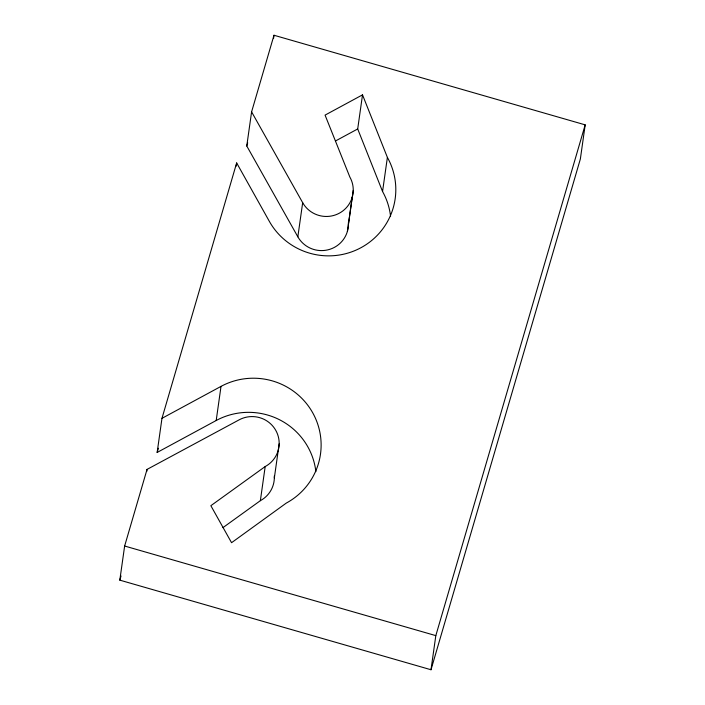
<?xml version="1.0" encoding="UTF-8"?>
<svg xmlns="http://www.w3.org/2000/svg" width="705" height="705" viewBox="0 0 705 705"><rect width="100%" height="100%" fill="white"/><g stroke="black" fill="none" stroke-linecap="round" stroke-linejoin="round"><path stroke-width="1.06" d="M348.376 222.542A26.993 26.596 8 0 1 297.845 236.81L246.768 145.988L251.597 111.866L273.998 35.25L585.185 124.856L580.365 158.977L431.002 669.75L119.815 580.144L124.635 546.023L147.037 469.407L239.18 419.819A26.993 26.596 8 0 1 275.831 430.464A26.993 26.596 8 0 1 265.186 466.551L260.365 500.673L222.956 527.622M146.737 471.539L147.037 469.407M265.186 466.551L210.857 505.697L231.557 542.7L286.3 503.079A67.486 66.499 8 0 0 312.703 412.786A67.486 66.499 8 0 0 221.018 386.384L216.197 420.506L157.153 452.451L161.974 418.329L236.66 162.943L269.301 221.291A67.486 66.499 8 0 0 360.986 247.693A67.486 66.499 8 0 0 387.389 157.4L362.52 94.849L325.067 115.109L349.847 177.034A26.993 26.596 8 0 1 339.369 213.174A26.993 26.596 8 0 1 302.674 202.688L251.597 111.866M236.201 166.142L236.66 162.943M273.549 38.449L273.998 35.25M297.845 236.81L302.674 202.688M274.342 477.972L279.162 443.85M390.561 216.276A67.486 66.499 8 0 0 382.559 191.513L357.699 128.962L362.52 94.849M347.389 231.39L352.209 197.268M348.42 224.525L353.24 190.403M382.559 191.513L387.389 157.4M431.002 669.75L435.822 635.628L585.185 124.856M119.815 580.144L121.04 575.941M157.153 452.451L158.387 448.239M246.768 145.988L247.693 142.833M335.606 140.912L357.699 128.962M161.974 418.329L221.018 386.384M124.635 546.023L435.822 635.628M274.307 475.99A26.993 26.596 8 0 1 260.365 500.673M216.197 420.506A67.486 66.499 8 0 1 315.875 471.663"/></g></svg>
